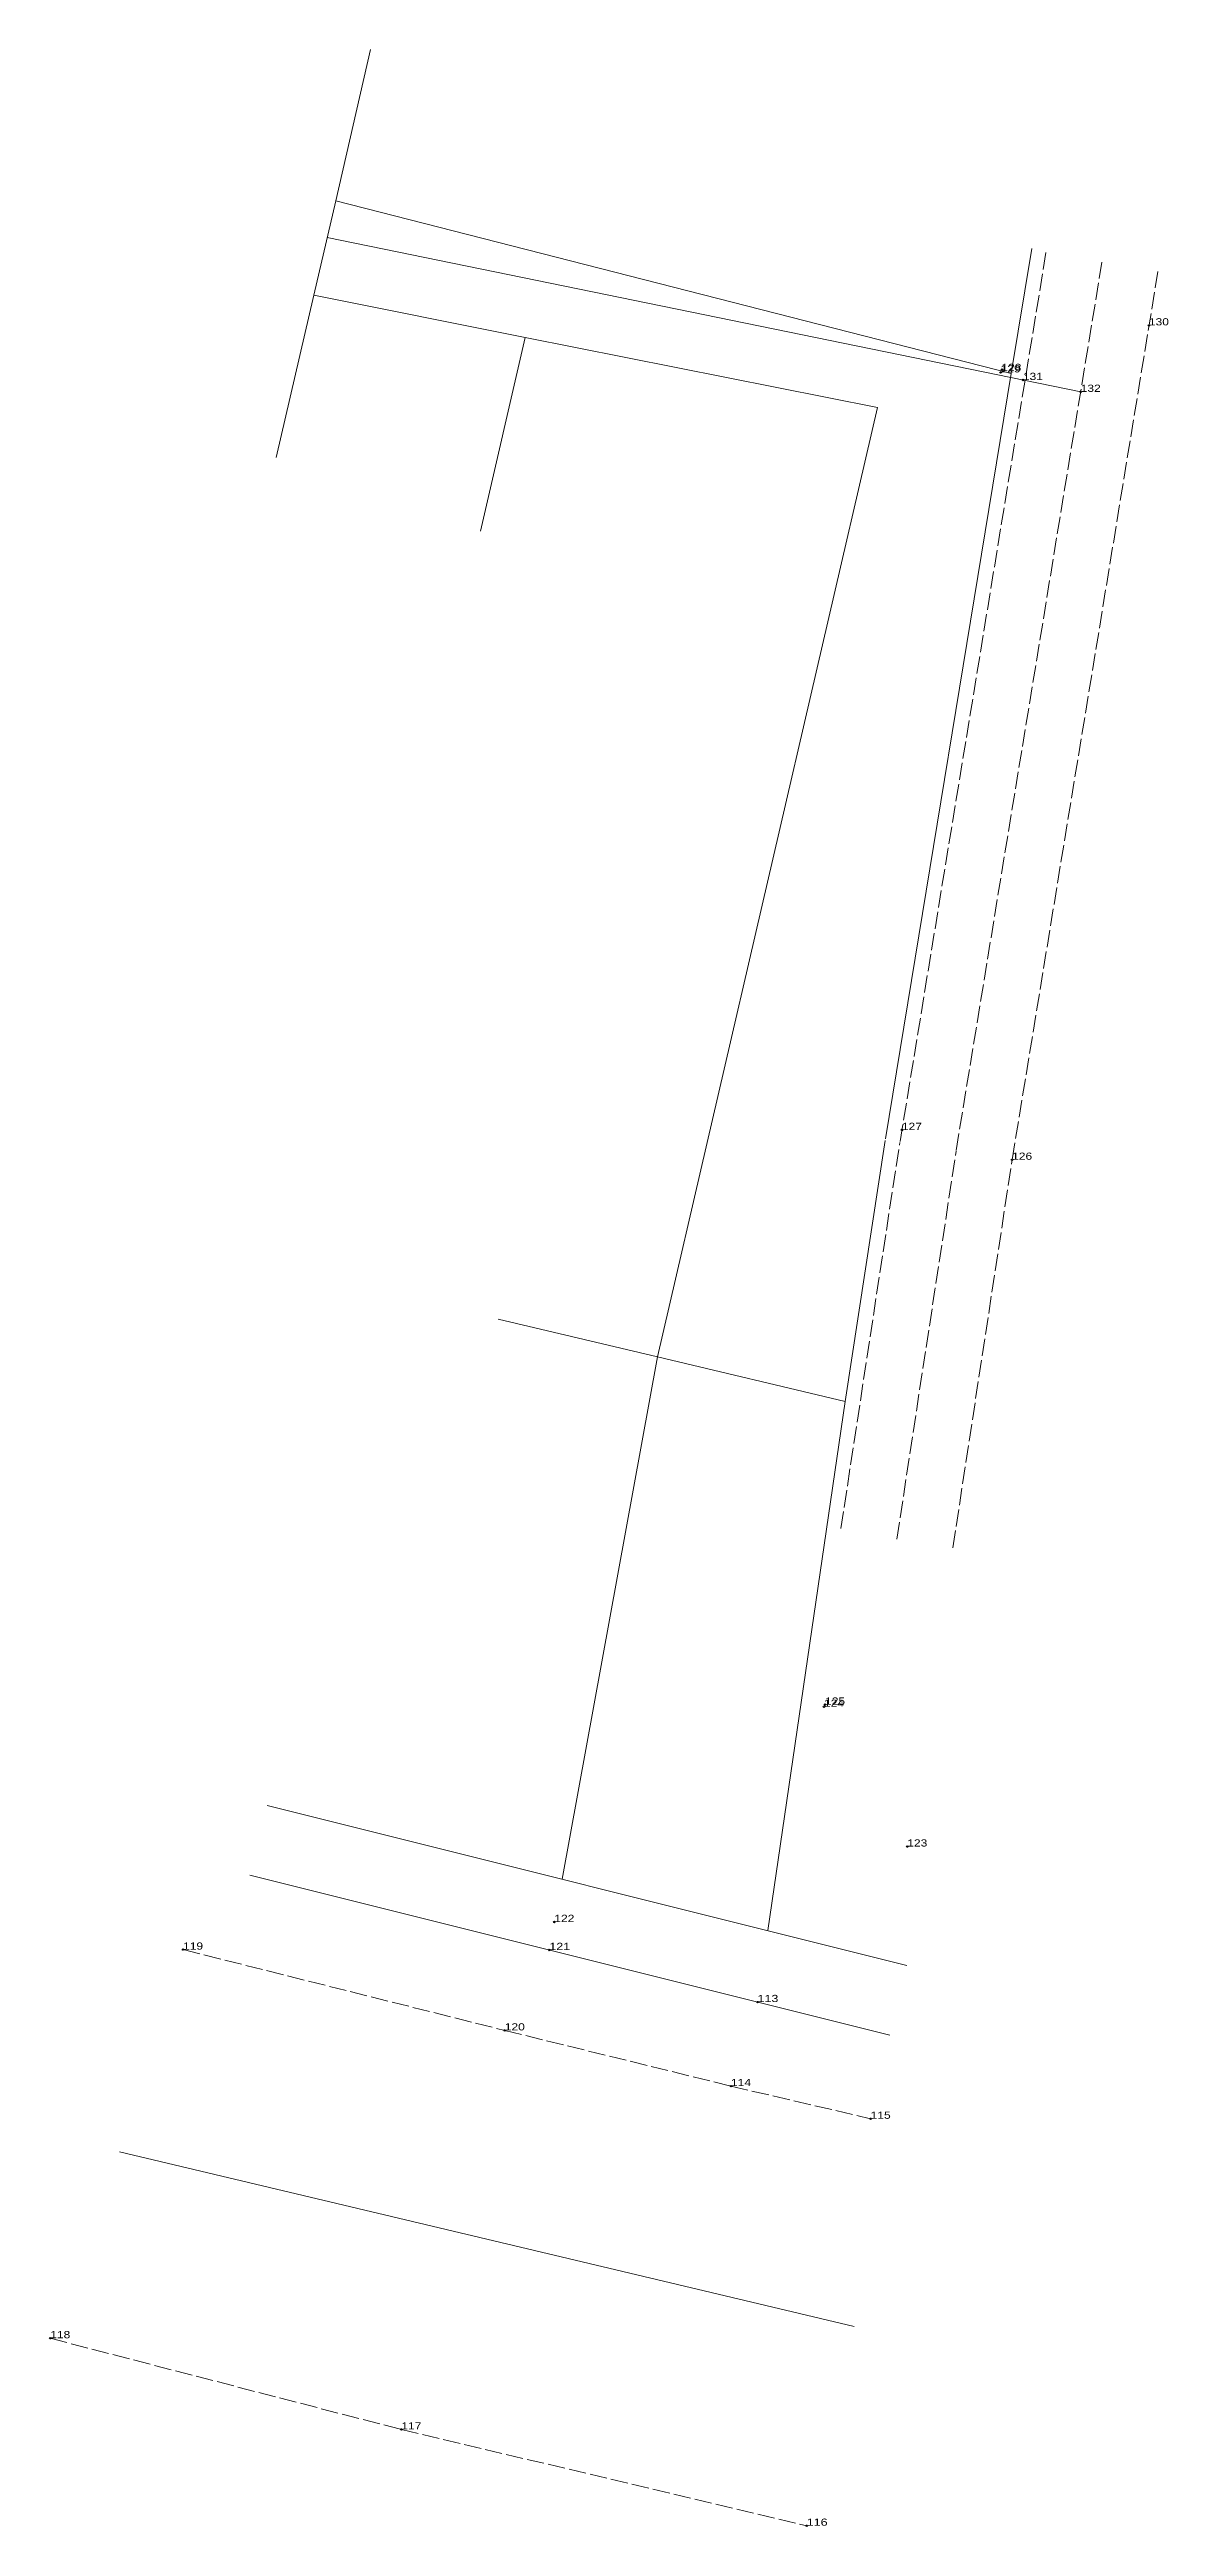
# Model space of a CAD drawing. Header units: metres. Extents: x 540957.1 to 540988.3, y 1835609 to 1835678.
import ezdxf

# ---------------------------------------------------------------- set-up
doc = ezdxf.new("R2010")
doc.units = ezdxf.units.M
doc.header["$LTSCALE"] = 0.08
doc.header["$PDMODE"] = 32
doc.header["$PDSIZE"] = 0.04
doc.linetypes.add('LONG_DASHED', pattern=[7.5, 6, -1.5])
doc.layers.add('1', color=7, linetype='Continuous', lineweight=13)
doc.layers.add('10', color=7, linetype='Continuous', lineweight=13)
doc.layers.add('12', color=7, linetype='Continuous')

msp = doc.modelspace()

# ---------------------------------------------------------------- linework, layer by layer
at = {"layer": '1'}
for p, q in [((540965.11, 1835673.79), (540983.92, 1835668.98)), ((540985.86, 1835668.47), (540964.87, 1835672.77)), ((540983.92, 1835668.98), (540984.5, 1835672.46)), ((540969.64, 1835642.65), (540974.07, 1835641.6)), ((540971.42, 1835627.06), (540974.07, 1835641.6)), ((540974.07, 1835641.6), (540979.3, 1835640.36)), ((540977.15, 1835625.63), (540979.3, 1835640.36)), ((540963.2, 1835629.11), (540981.02, 1835624.66)), ((540962.72, 1835627.17), (540980.54, 1835622.72)), ((540959.09, 1835619.47), (540979.55, 1835614.61))]:
    msp.add_line(p, q, dxfattribs=at)
at = {"layer": '10'}
for p, q in [((540966.08, 1835678), (540965.11, 1835673.79)), ((540965.11, 1835673.79), (540964.5, 1835671.16)), ((540964.5, 1835671.16), (540963.45, 1835666.64)), ((540964.5, 1835671.16), (540970.39, 1835669.98)), ((540969.14, 1835664.59), (540970.39, 1835669.98)), ((540980.42, 1835647.67), (540983.92, 1835668.98)), ((540979.3, 1835640.36), (540980.41, 1835647.63))]:
    msp.add_line(p, q, dxfattribs=at)
at = {"layer": '10', "linetype": 'LONG_DASHED'}
for p, q in [((540980.83, 1835647.6), (540984.9, 1835672.39)), ((540982.39, 1835647.35), (540986.45, 1835672.08)), ((540983.95, 1835647.09), (540988.01, 1835671.82)), ((540979.18, 1835636.82), (540980.82, 1835647.57)), ((540980.74, 1835636.53), (540982.39, 1835647.33)), ((540982.3, 1835636.29), (540983.95, 1835647.09))]:
    msp.add_line(p, q, dxfattribs=at)
at = {"layer": '10'}
msp.add_lwpolyline([(540974.07, 1835641.6), (540980.2, 1835668.03), (540970.39, 1835669.98)], dxfattribs=at)
at = {"layer": '10', "linetype": 'LONG_DASHED'}
for points in [[(540960.86, 1835625.1), (540969.82, 1835622.85), (540976.12, 1835621.3), (540980.01, 1835620.39)], [(540957.16, 1835614.28), (540966.94, 1835611.74), (540978.23, 1835609.06)]]:
    msp.add_lwpolyline(points, dxfattribs=at)
at = {"layer": '12'}
for p in [(540987.76, 1835670.32), (540983.63, 1835669.01), (540983.67, 1835669.09), (540984.25, 1835668.8), (540985.86, 1835668.47), (540980.88, 1835647.92), (540983.95, 1835647.09), (540978.71, 1835631.86), (540978.74, 1835631.92), (540981.03, 1835627.97), (540971.2, 1835625.87), (540960.86, 1835625.1), (540971.06, 1835625.09), (540976.86, 1835623.64), (540969.82, 1835622.85), (540976.12, 1835621.3), (540980.01, 1835620.39), (540957.16, 1835614.28), (540966.94, 1835611.74), (540978.23, 1835609.06)]:
    msp.add_point(p, dxfattribs=at)

# ---------------------------------------------------------------- texts
for s, width, p in [('130', 1.25, (540987.76, 1835670.32)), ('129', 1.25, (540983.63, 1835669.01)), ('128', 1.25, (540983.65, 1835669.05)), ('131', 1.25, (540984.25, 1835668.8)), ('132', 1.25, (540985.86, 1835668.47)), ('127', 1.25, (540980.88, 1835647.92)), ('126', 1.25, (540983.95, 1835647.09)), ('124', 1.25, (540978.71, 1835631.86)), ('125', 1.25, (540978.74, 1835631.92)), ('123', 1.25, (540981.03, 1835627.97)), ('122', 1.25, (540971.2, 1835625.87)), ('119', 1.25, (540960.86, 1835625.1)), ('121', 1.3, (540971.06, 1835625.09)), ('113', 1.3, (540976.86, 1835623.64)), ('120', 1.25, (540969.82, 1835622.85)), ('114', 1.25, (540976.12, 1835621.3)), ('115', 1.25, (540980.01, 1835620.39)), ('118', 1.25, (540957.16, 1835614.28)), ('117', 1.25, (540966.94, 1835611.74)), ('116', 1.3, (540978.23, 1835609.06))]:
    msp.add_text(s, height=0.2, dxfattribs=dict(at, width=width)).set_placement(p)

doc.saveas('drawing.dxf')
